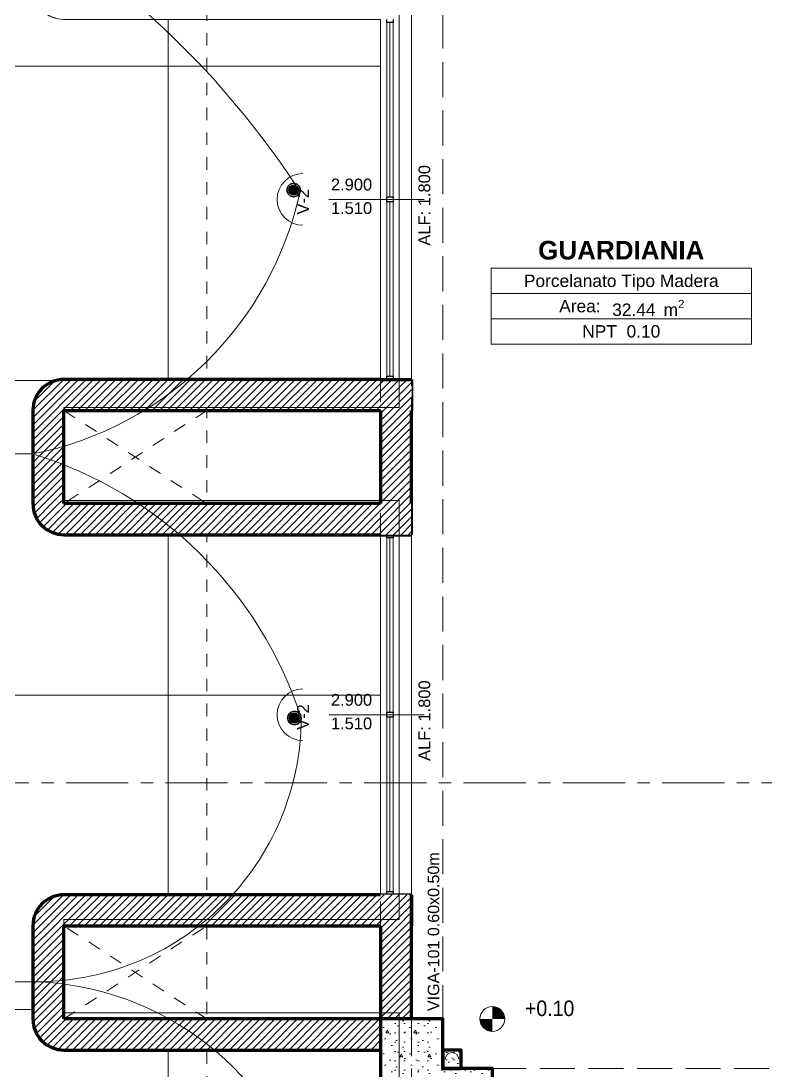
# Model space of a CAD drawing. Header units: inches. Extents: x 2704.1 to 2801.6, y 2415.6 to 2497.
# Drawn here: x 2719.03 to 2725.03, y 2433.07 to 2441.52 of the extents above; entities that cross this region are included whole.
import ezdxf
from ezdxf.lldxf.tags import DXFTag

# ---------------------------------------------------------------- set-up
doc = ezdxf.new("R2010")
doc.units = ezdxf.units.IN
doc.set_wipeout_variables(frame=1)
for name, pattern in [('Hidden Line', [0.391222, 0.282222, -0.109]), ('Oculto', [0.15875, 0.105833, -0.052917]), ('Punto & Raya', [0.65, 0.5, -0.075, 0, -0.075]), ('Rayas', [0.1, 0.05, -0.05]), ('Wipeout_Contour', [1, 0, -1])]:
    doc.linetypes.add(name, pattern=pattern)
for name, color, linetype, lineweight in [('.', 10, 'Continuous', 0), ('00_IE_Luminarias', 6, 'Continuous', 30), ('ALUMBRADO_PVC', 6, 'PVC1', 30), ('COLUMNAS Y VIGAS', 1, 'Continuous', 40)]:
    doc.layers.add(name, color=color, linetype=linetype, lineweight=lineweight)
for name, color, linetype in [('02 _ ARQ _ ALB _ Ejes Generales', 7, 'Continuous'), ('02 _ ARQ _ ZON _ Espacio.3D', 7, 'Continuous'), ('08 _ STR _ EXT _ 06 Columnas', 7, 'Continuous'), ('08 _ STR _ EXT _ 07 Losa Aligerada', 7, 'Continuous'), ('08 _ STR _ EXT _ 09 Vigas', 7, 'Continuous'), ('08 _ STR _ EXT _ 10 Vereda Exterior', 7, 'Continuous'), ('Dibujo 2D - General', 7, 'Continuous'), ('ESQUEMAS', 7, 'Continuous'), ('Estructura - 04 MURO', 7, 'Continuous'), ('Estructura - Carga', 7, 'Continuous'), ('Marcador - Secciones', 251, 'Continuous'), ('MEP - HVAC', 7, 'Continuous'), ('Notas - Etiquetas', 251, 'Continuous')]:
    doc.layers.add(name, color=color, linetype=linetype)
doc.layers.add('DLX_TERR_LUM', color=7, linetype='Continuous', true_color=0x92fcfc)
doc.styles.add('Estilo_Generado_1', font='swisseb.ttf')
doc.styles.add('Estilo_Generado_4', font='swisse.ttf')
doc.styles.add('Estilo_Generado_7', font='swisse.ttf')
doc.styles.add('{18b73a54-fa43-428c-adcb-c1c7bbdf2c84}', font='Simplex.shx')
tags = doc.linetypes.add('PVC1', pattern='A,1,-0.19772,["PVC",{18b73a54-fa43-428c-adcb-c1c7bbdf2c84},S=0.13,R=0,X=0,Y=-0.061851],-0.507647', length=1.705367).pattern_tags.tags
tags[6] = DXFTag(74, 10)
pattern_1 = [(45, (2712.85563, 2425.385773), (-0.03005204, 0.03005204), [])]

# ---------------------------------------------------------------- blocks, each defined once
blk = doc.blocks.new('luminaria exterior')
at = {"layer": '.'}
h = blk.add_hatch(dxfattribs=at)
h.set_pattern_fill('TRIANG', color=4, scale=0.005)
h.set_pattern_definition([(60, (0, 0), (-0.000937499998, 0.00162379763), [0.0009375, -0.0009375]), (120, (0, 0), (-0.001874999998, 1e-12), [0.0009375, -0.0009375]), (0, (-0.0004687, 0.0008119), (0.0009375, 0.00162379763), [0.0009375, -0.0009375])])
edge = h.paths.add_edge_path()
edge.add_arc((123.5526, 16.6566), 0.0381, 0, 360)
h = blk.add_hatch(dxfattribs=at)
h.set_pattern_fill('TRANS', color=4)
h.set_pattern_definition([(0, (0, 0), (0, 0.25), []), (0, (0, 0.125), (0, 0.25), [0.125, -0.125])])
h.paths.add_polyline_path([(123.5249, 16.6566, 1), (123.5802, 16.6566, 1)])
at = {"color": 3}
blk.add_circle((123.5526, 16.6566), 0.0395, dxfattribs=at)
at = {"layer": 'DLX_TERR_LUM', "color": 3}
for points in [[(123.5048, 16.6841, 0), (123.4974, 16.6566, 0)], [(123.4974, 16.6566, 0), (123.5048, 16.6841, 0)], [(123.4977, 16.6566, 0), (123.5051, 16.6841, 0)], [(123.5051, 16.6841, 0), (123.4977, 16.6566, 0)], [(123.5249, 16.7042, 0), (123.5048, 16.6841, 0)], [(123.5048, 16.6841, 0), (123.5249, 16.7042, 0)], [(123.5048, 16.6841, 0), (123.5051, 16.6841, 0)], [(123.5051, 16.6841, 0), (123.5048, 16.6841, 0)], [(123.5051, 16.6841, 0), (123.5252, 16.7042, 0)], [(123.5252, 16.7042, 0), (123.5051, 16.6841, 0)], [(123.5182, 16.6763, 0), (123.5129, 16.6566, 0)], [(123.5129, 16.6566, 0), (123.5182, 16.6763, 0)], [(123.5327, 16.6908, 0), (123.5182, 16.6763, 0)], [(123.5182, 16.6763, 0), (123.5327, 16.6908, 0)], [(123.5524, 16.7116, 0), (123.5249, 16.7042, 0)], [(123.5249, 16.7042, 0), (123.5524, 16.7116, 0)], [(123.5249, 16.7042, 0), (123.5252, 16.7042, 0)], [(123.5252, 16.7042, 0), (123.5249, 16.7042, 0)], [(123.5252, 16.7042, 0), (123.5527, 16.7116, 0)], [(123.5527, 16.7116, 0), (123.5252, 16.7042, 0)], [(123.5524, 16.6961, 0), (123.5327, 16.6908, 0)], [(123.5327, 16.6908, 0), (123.5524, 16.6961, 0)], [(123.5799, 16.7042, 0), (123.5524, 16.7116, 0)], [(123.5524, 16.7116, 0), (123.5799, 16.7042, 0)], [(123.5722, 16.6908, 0), (123.5524, 16.6961, 0)], [(123.5524, 16.6961, 0), (123.5722, 16.6908, 0)], [(123.5527, 16.7116, 0), (123.5802, 16.7042, 0)], [(123.5802, 16.7042, 0), (123.5527, 16.7116, 0)], [(123.5722, 16.6908, 0), (123.5866, 16.6763, 0)], [(123.6, 16.6841, 0), (123.5799, 16.7042, 0)], [(123.5799, 16.7042, 0), (123.6, 16.6841, 0)], [(123.5802, 16.7042, 0), (123.6004, 16.6841, 0)], [(123.6004, 16.6841, 0), (123.5802, 16.7042, 0)], [(123.5919, 16.6566, 0), (123.5866, 16.6763, 0)], [(123.5866, 16.6763, 0), (123.5919, 16.6566, 0)], [(123.6074, 16.6566, 0), (123.6, 16.6841, 0)], [(123.6, 16.6841, 0), (123.6074, 16.6566, 0)], [(123.6004, 16.6841, 0), (123.6077, 16.6566, 0)], [(123.6077, 16.6566, 0), (123.6004, 16.6841, 0)], [(123.4974, 16.6566, 0), (123.4977, 16.6566, 0)], [(123.4974, 16.6566, 0), (123.5048, 16.6291, 0)], [(123.4977, 16.6566, 0), (123.4974, 16.6566, 0)], [(123.5048, 16.6291, 0), (123.4974, 16.6566, 0)], [(123.5051, 16.6291, 0), (123.4977, 16.6566, 0)], [(123.4977, 16.6566, 0), (123.5051, 16.6291, 0)], [(123.5048, 16.6291, 0), (123.5249, 16.6089, 0)], [(123.5249, 16.6089, 0), (123.5048, 16.6291, 0)], [(123.5252, 16.6089, 0), (123.5051, 16.6291, 0)], [(123.5051, 16.6291, 0), (123.5252, 16.6089, 0)], [(123.5129, 16.6566, 0), (123.5182, 16.6368, 0)], [(123.5182, 16.6368, 0), (123.5129, 16.6566, 0)], [(123.5182, 16.6368, 0), (123.5327, 16.6224, 0)], [(123.5327, 16.6224, 0), (123.5182, 16.6368, 0)], [(123.5249, 16.6089, 0), (123.5524, 16.6016, 0)], [(123.5252, 16.6089, 0), (123.5249, 16.6089, 0)], [(123.5249, 16.6089, 0), (123.5252, 16.6089, 0)], [(123.5524, 16.6016, 0), (123.5249, 16.6089, 0)], [(123.5527, 16.6016, 0), (123.5252, 16.6089, 0)], [(123.5252, 16.6089, 0), (123.5527, 16.6016, 0)], [(123.5327, 16.6224, 0), (123.5524, 16.6171, 0)], [(123.5524, 16.6171, 0), (123.5327, 16.6224, 0)], [(123.5524, 16.6171, 0), (123.5722, 16.6224, 0)], [(123.5722, 16.6224, 0), (123.5524, 16.6171, 0)], [(123.5524, 16.6016, 0), (123.5799, 16.6089, 0)], [(123.5799, 16.6089, 0), (123.5524, 16.6016, 0)], [(123.5802, 16.6089, 0), (123.5527, 16.6016, 0)], [(123.5527, 16.6016, 0), (123.5802, 16.6089, 0)], [(123.5722, 16.6224, 0), (123.5866, 16.6368, 0)], [(123.5866, 16.6368, 0), (123.5722, 16.6224, 0)], [(123.5799, 16.6089, 0), (123.6, 16.6291, 0)], [(123.6, 16.6291, 0), (123.5799, 16.6089, 0)], [(123.5799, 16.6089, 0), (123.5802, 16.6089, 0)], [(123.5802, 16.6089, 0), (123.5799, 16.6089, 0)], [(123.6004, 16.6291, 0), (123.5802, 16.6089, 0)], [(123.5802, 16.6089, 0), (123.6004, 16.6291, 0)], [(123.5866, 16.6368, 0), (123.5919, 16.6566, 0)], [(123.5919, 16.6566, 0), (123.5866, 16.6368, 0)], [(123.6, 16.6291, 0), (123.6074, 16.6566, 0)], [(123.6074, 16.6566, 0), (123.6, 16.6291, 0)], [(123.6077, 16.6566, 0), (123.6004, 16.6291, 0)], [(123.6004, 16.6291, 0), (123.6077, 16.6566, 0)], [(123.6074, 16.6566, 0), (123.6077, 16.6566, 0)], [(123.6077, 16.6566, 0), (123.6074, 16.6566, 0)]]:
    blk.add_polyline3d(points, dxfattribs=at)
at = {"layer": 'DLX_TERR_LUM'}
for points in [[(123.5524, 16.7116, 0), (123.5527, 16.7116, 0)], [(123.5527, 16.7116, 0), (123.5524, 16.7116, 0)], [(123.5866, 16.6763, 0), (123.5722, 16.6908, 0)], [(123.5799, 16.7042, 0), (123.5802, 16.7042, 0)], [(123.5802, 16.7042, 0), (123.5799, 16.7042, 0)], [(123.6, 16.6841, 0), (123.6004, 16.6841, 0)], [(123.6004, 16.6841, 0), (123.6, 16.6841, 0)], [(123.5048, 16.6291, 0), (123.5051, 16.6291, 0)], [(123.5051, 16.6291, 0), (123.5048, 16.6291, 0)], [(123.5524, 16.6016, 0), (123.5527, 16.6016, 0)], [(123.5527, 16.6016, 0), (123.5524, 16.6016, 0)], [(123.6, 16.6291, 0), (123.6004, 16.6291, 0)], [(123.6004, 16.6291, 0), (123.6, 16.6291, 0)]]:
    blk.add_polyline3d(points, dxfattribs=at)
blk = doc.blocks.new('ss')
at = {"layer": '00_IE_Luminarias', "linetype": 'Continuous', "lineweight": 13}
for p, q in [((-785.2422, -1530.1635, 0), (-785.2422, -1530.0807, 0)), ((-784.997, -1530.3193, 0), (-784.997, -1530.2039, 0)), ((-785.3403, -1530.2616, 0), (-785.4071, -1530.2616, 0)), ((-785.1441, -1530.2616, 0), (-784.997, -1530.2616, 0)), ((-785.2422, -1530.3597, 0), (-785.2422, -1530.4425, 0))]:
    blk.add_line(p, q, dxfattribs=at)
blk.add_circle((-785.2422, -1530.2616, 0), 0.0981, dxfattribs=at)

msp = doc.modelspace()

# ---------------------------------------------------------------- hatches: boundary and pattern name
at = {"linetype": 'Continuous', "lineweight": 13, "true_color": 0x636466}
for points in [[(2722.8256, 2433.4858), (2722.9256, 2433.4858), (2722.918, 2433.524), (2722.8963, 2433.5565), (2722.8639, 2433.5782), (2722.8256, 2433.5858)], [(2722.8256, 2433.4858), (2722.7256, 2433.4858), (2722.7332, 2433.4475), (2722.7549, 2433.4151), (2722.7873, 2433.3934), (2722.8256, 2433.3858)]]:
    msp.add_hatch(color=251, dxfattribs=at).paths.add_polyline_path(points)
at = {"layer": '08 _ STR _ EXT _ 10 Vereda Exterior', "linetype": 'Continuous', "lineweight": 13}
h = msp.add_hatch(dxfattribs=at)
h.set_pattern_fill('RETÍCULA_100X100_0002', color=251, style=0, pattern_type=2)
h.set_pattern_definition([(360, (2716.613, 2443.6885), (0, 2.53199), []), (90, (2716.613, 2443.6885), (-3.6, 0), [])])
h.paths.add_polyline_path([(2715.0256, 2429.0071), (2717.1469, 2426.8858), (2722.1756, 2426.8858), (2722.1756, 2431.8858), (2753.3756, 2431.8858), (2753.3756, 2426.8858), (2765.7756, 2426.8858), (2765.7756, 2444.4717), (2764.4256, 2444.4717), (2764.4256, 2432.5858), (2721.9256, 2432.5858), (2721.9256, 2433.2358), (2719.3758, 2433.2358, -0.414214), (2719.1257, 2433.4858), (2719.1257, 2434.2358, -0.414213), (2719.3758, 2434.4858), (2721.9256, 2434.4858), (2721.9256, 2437.3858), (2719.3758, 2437.3858, -0.414214), (2719.1257, 2437.6358), (2719.1257, 2438.3858, -0.414213), (2719.3758, 2438.6358), (2721.9256, 2438.6358), (2721.9256, 2441.5358), (2719.3757, 2441.5358, -0.414214), (2719.1257, 2441.7858), (2719.1257, 2442.5358, -0.414213), (2719.3757, 2442.7858), (2721.6256, 2442.7858), (2721.6262, 2446.4357), (2715.0256, 2446.4357)])
at = {"layer": 'Estructura - 04 MURO', "linetype": 'Continuous', "lineweight": 5}
h = msp.add_hatch(dxfattribs=at)
h.set_pattern_fill('LADRILLO_COMÚN_0002', color=252, style=0, pattern_type=2)
h.set_pattern_definition(pattern_1)
h.paths.add_polyline_path([(2721.9256, 2434.4858), (2722.1756, 2434.4858), (2722.1756, 2434.4858), (2721.9256, 2434.4858)])
at = {"layer": 'Estructura - Carga', "linetype": 'Continuous', "lineweight": 13}
h = msp.add_hatch(dxfattribs=at)
h.set_pattern_fill('HORMIGÓN_ARMADO_0002', color=251, style=0, pattern_type=2)
h.set_pattern_definition([(0, (2712.85563, 2425.38577), (0, 0.311769), [0.03, -0.15]), (0, (2712.94563, 2425.54166), (0, 0.311769), [0.03, -0.15]), (60, (2712.85563, 2425.38577), (-0.27, 0.1558846), [0.03, -0.15]), (60, (2713.03563, 2425.38577), (-0.27, 0.1558846), [0.03, -0.15]), (120, (2712.88563, 2425.38577), (0.27, 0.1558846), [0.03, -0.15]), (120, (2713.06563, 2425.38577), (0.27, 0.1558846), [0.03, -0.15]), (0, (2712.85563, 2425.41577), (0, 0.06), [0, -0.06, 0, -0.09]), (45, (2712.88563, 2425.41577), (-0.0424264, 0.0424264), [0, -0.045, 0, -0.075])])
h.paths.add_polyline_path([(2722.4256, 2433.0858), (2722.5756, 2433.0858), (2722.5756, 2433.2358), (2722.4256, 2433.2358)])

# ---------------------------------------------------------------- linework, layer by layer
at = {"color": 251, "linetype": 'Continuous', "lineweight": 13, "true_color": 0x636466}
msp.add_circle((2722.8256, 2433.4858), 0.1, dxfattribs=at)
at = {"layer": '02 _ ARQ _ ZON _ Espacio.3D', "color": 252, "linetype": 'Continuous', "lineweight": 13}
for p, q in [((2724.9116, 2439.5322), (2722.8159, 2439.5322)), ((2722.8159, 2439.5322), (2722.8159, 2438.9215)), ((2724.9116, 2438.9215), (2724.9116, 2439.5322)), ((2724.9116, 2439.3287), (2722.8159, 2439.3287)), ((2722.8159, 2439.1251), (2724.9116, 2439.1251)), ((2722.8159, 2438.9215), (2724.9116, 2438.9215))]:
    msp.add_line(p, q, dxfattribs=at)
at = {"layer": '02 _ ARQ _ ZON _ Espacio.3D', "color": 254, "linetype": 'Continuous', "lineweight": 0, "flags": 128}
msp.add_lwpolyline([(2722.1756, 2433.4858), (2722.4256, 2433.4858), (2722.4256, 2433.0858), (2722.8256, 2433.0858), (2722.8256, 2432.8358), (2725.5256, 2432.8358), (2725.5256, 2442.7358), (2722.9256, 2442.7358), (2722.9256, 2442.2858), (2722.4256, 2442.2858), (2722.4256, 2441.7858), (2722.1756, 2441.7858)], close=True, dxfattribs=at)
at = {"layer": '08 _ STR _ EXT _ 07 Losa Aligerada', "color": 254, "linetype": 'Rayas', "lineweight": 18, "flags": 128}
msp.add_lwpolyline([(2721.0256, 2453.325), (2720.5256, 2453.325), (2720.5256, 2431.1858), (2738.0909, 2431.1858), (2738.0909, 2432.5858), (2743.2871, 2432.5858), (2743.2871, 2431.3863), (2749.9256, 2431.3863), (2749.9256, 2428.7611), (2757.4256, 2428.7611), (2757.4256, 2431.4358), (2765.1756, 2431.4358), (2765.1756, 2440.3857), (2764.4256, 2440.3857), (2764.4256, 2443.4858), (2764.4256, 2443.4858), (2764.4256, 2445.7358), (2759.5256, 2445.7358), (2759.5256, 2447.7358), (2759.5256, 2447.9858), (2759.5256, 2449.8858), (2759.5256, 2450.1358), (2759.5256, 2452.1358), (2764.4256, 2452.1358), (2764.4256, 2455.0858), (2764.4256, 2455.0858), (2764.4256, 2460.5863), (2765.3756, 2460.5863), (2765.3756, 2466.4858), (2751.8109, 2466.4858), (2751.8109, 2466.1859), (2746.9035, 2466.1859), (2746.9035, 2465.8859), (2736.2256, 2465.8859), (2736.2256, 2469.2593), (2729.1255, 2469.2593), (2729.1255, 2465.2858), (2723.9757, 2465.2858), (2723.9757, 2466.3358), (2720.8756, 2466.3358), (2720.8756, 2463.0857), (2721.9256, 2463.0857), (2721.9256, 2459.2858), (2721.0256, 2459.2858)], close=True, dxfattribs=at)
at = {"layer": '08 _ STR _ EXT _ 07 Losa Aligerada', "color": 254, "linetype": 'Continuous', "lineweight": 18, "flags": 128}
msp.add_lwpolyline([(2721.9256, 2456.0858), (2721.9256, 2442.7858), (2719.3757, 2442.7858, 0.414213), (2719.1257, 2442.5358), (2719.1257, 2441.7858, 0.414071), (2719.3757, 2441.5358), (2721.9256, 2441.5358), (2721.9256, 2438.6358), (2719.3757, 2438.6358, 0.414229), (2719.1257, 2438.3858), (2719.1257, 2437.6358, 0.414214), (2719.3757, 2437.3858), (2721.9256, 2437.3858), (2721.9256, 2434.4858), (2719.3757, 2434.4858, 0.414244), (2719.1257, 2434.2358), (2719.1257, 2433.4858, 0.414204), (2719.3757, 2433.2358), (2721.9256, 2433.2358), (2721.9256, 2432.5858), (2764.4256, 2432.5858)], format="xyb", dxfattribs=at)
at = {"layer": '08 _ STR _ EXT _ 09 Vigas', "color": 251, "linetype": 'Hidden Line', "lineweight": 13}
for q in [(2722.4256, 2442.2858), (2728.9256, 2433.0858)]:
    msp.add_line((2722.4256, 2433.0858), q, dxfattribs=at)
at = {"layer": '08 _ STR _ EXT _ 10 Vereda Exterior', "color": 7, "linetype": 'Continuous', "lineweight": 18, "flags": 128}
msp.add_lwpolyline([(2764.4256, 2432.5858), (2721.9256, 2432.5858), (2721.9256, 2433.2358), (2719.3758, 2433.2358, -0.414214), (2719.1257, 2433.4858), (2719.1257, 2434.2358, -0.414213), (2719.3758, 2434.4858), (2721.9256, 2434.4858), (2721.9256, 2437.3858), (2719.3758, 2437.3858, -0.414214), (2719.1257, 2437.6358), (2719.1257, 2438.3858, -0.414213), (2719.3758, 2438.6358), (2721.9256, 2438.6358), (2721.9256, 2441.5358), (2719.3757, 2441.5358, -0.414214), (2719.1257, 2441.7858), (2719.1257, 2442.5358, -0.414213), (2719.3757, 2442.7858), (2721.6256, 2442.7858), (2721.6262, 2446.4357)], format="xyb", dxfattribs=at)
at = {"layer": 'ALUMBRADO_PVC', "linetype": 'PVC1', "lineweight": 15, "ltscale": 0.2}
msp.add_arc((2715.2636, 2436.2498), 7.1658, 32.95124, 57.3871, dxfattribs=at)
at = {"layer": 'Estructura - 04 MURO', "color": 165, "linetype": 'Continuous', "lineweight": 25}
for p, q in [((2721.9756, 2441.5098), (2721.9756, 2441.5358)), ((2722.0256, 2441.5358), (2722.0256, 2441.5098)), ((2722.0256, 2441.5098), (2721.9756, 2441.5098)), ((2721.9756, 2440.1058), (2722.0256, 2440.1058)), ((2721.9756, 2440.0658), (2721.9756, 2440.1058)), ((2722.0256, 2440.1058), (2722.0256, 2440.0658)), ((2722.0256, 2440.0658), (2721.9756, 2440.0658)), ((2721.9756, 2435.9558), (2722.0256, 2435.9558)), ((2721.9756, 2435.9158), (2721.9756, 2435.9558)), ((2722.0256, 2435.9558), (2722.0256, 2435.9158)), ((2722.0256, 2435.9158), (2721.9756, 2435.9158)), ((2721.9756, 2434.4858), (2721.9756, 2434.5118)), ((2721.9756, 2434.5118), (2722.0256, 2434.5118)), ((2722.0256, 2434.5118), (2722.0256, 2434.4858))]:
    msp.add_line(p, q, dxfattribs=at)
at = {"layer": 'Estructura - 04 MURO', "color": 165, "linetype": 'Continuous', "lineweight": 15}
for p, q in [((2721.9756, 2440.1058), (2721.9756, 2441.5098)), ((2722.0006, 2441.5098), (2722.0006, 2440.1058)), ((2722.0256, 2441.5098), (2722.0256, 2440.1058)), ((2721.509, 2440.0858), (2722.2756, 2440.0858)), ((2721.509, 2435.9358), (2722.2756, 2435.9358)), ((2721.9756, 2434.5118), (2721.9756, 2435.9158)), ((2722.0006, 2435.9158), (2722.0006, 2434.5118)), ((2722.0256, 2435.9158), (2722.0256, 2434.5118))]:
    msp.add_line(p, q, dxfattribs=at)
at = {"layer": 'Estructura - 04 MURO', "color": 7, "linetype": 'Continuous', "lineweight": 80}
msp.add_line((2721.9256, 2434.4858), (2722.1756, 2434.4858), dxfattribs=at)
at = {"layer": 'Estructura - 04 MURO', "color": 251, "linetype": 'Continuous', "lineweight": 13, "flags": 128}
for points in [[(2721.3006, 2440.2942, 1), (2721.3006, 2439.8773, 1)], [(2721.3006, 2436.1442, 1), (2721.3006, 2435.7273, 1)]]:
    msp.add_lwpolyline(points, format="xyb", dxfattribs=at)
at = {"layer": 'Estructura - Carga', "color": 7, "linetype": 'Continuous', "lineweight": 80, "flags": 128}
msp.add_lwpolyline([(2722.4256, 2433.0858), (2722.5756, 2433.0858), (2722.5756, 2433.2358), (2722.4256, 2433.2358)], close=True, dxfattribs=at)
at = {"layer": 'Marcador - Secciones', "color": 251, "linetype": 'Punto & Raya', "lineweight": 13}
msp.add_line((2717.794, 2435.3876), (2759.2063, 2435.3876), dxfattribs=at)
at = {"layer": 'MEP - HVAC', "color": 7, "linetype": 'Continuous', "lineweight": 13, "flags": 128}
msp.add_lwpolyline([(2722.4466, 2433.1608, -1), (2722.5546, 2433.1608)], format="xyb", dxfattribs=at)

# ---------------------------------------------------------------- block references
for p in [(2597.673, 2423.5046), (2597.673, 2423.5046), (2597.679, 2419.2527), (2597.679, 2419.2527)]:
    msp.add_blockref('luminaria exterior', p)

# ---------------------------------------------------------------- texts
at = {"color": 251, "lineweight": 13, "true_color": 0x636466, "insert": (2723.0881, 2433.5075), "char_height": 0.125, "attachment_point": 7, "style": 'Estilo_Generado_4'}
msp.add_mtext('\\A1;{\\W0.900000x;\\pql;\\fSwis721 Ex BT|b0|i0|c0|p34;+0.10}', dxfattribs=at)
at = {"layer": '02 _ ARQ _ ZON _ Espacio.3D', "color": 252, "lineweight": 25, "attachment_point": 2}
for s, insert, char_height, style in [('\\A1;{\\pqc;\\pt0;\\fSwis721 Ex BT|b1|i0|c0|p34;GUARDIANIA}', (2723.8637, 2439.7522), 0.15, 'Estilo_Generado_1'), ('\\A1;{\\pqc;\\pt0;\\fSwis721 Ex BT|b0|i0|c238|p34;Porcelanato Tipo Madera}', (2723.8637, 2439.4805), 0.1, 'Estilo_Generado_7'), ('\\A1;{\\pqc;\\pt0;\\fSwis721 Ex BT|b0|i0|c238|p34;Area: }', (2723.5309, 2439.2769), 0.1, 'Estilo_Generado_7'), ('\\A1;{\\pqc;\\pt0,0.3;\\fSwis721 Ex BT|b0|i0|c238|p34;32.44\\fSwis721 Ex BT|b0|i0|c238|p34;\\A1{\\H.66x;\\S^  ;}\\fSwis721 Ex BT|b0|i0|c238|p34; m\\fSwis721 Ex BT|b0|i0|c238|p34;\\A1{\\H.66x;\\S2^  ;}}', (2724.0813, 2439.2769), 0.1, 'Estilo_Generado_7'), ('\\A1;{\\pqc;\\pt0;\\fSwis721 Ex BT|b0|i0|c238|p34;NPT  0.10}', (2723.8637, 2439.0733), 0.1, 'Estilo_Generado_7')]:
    msp.add_mtext(s, dxfattribs=dict(at, insert=insert, char_height=char_height, style=style))
at = {"layer": 'Estructura - 04 MURO', "color": 251, "lineweight": 25, "char_height": 0.095, "attachment_point": 7, "rotation": 90, "style": 'Estilo_Generado_4'}
for s, insert in [('\\A1;{\\pql;\\pt0;\\fSwis721 Ex BT|b0|i0|c0|p34;ALF: 1.800\\fSwis721 Ex BT|b0|i0|c0|p34;\\A1{\\H.66x;\\S^  ;}\\fSwis721 Ex BT|b0|i0|c0|p34;\\fSwis721 Ex BT|b0|i0|c0|p34;}', (2722.3531, 2439.7136)), ('\\A1;{\\pql;\\pt0;\\fSwis721 Ex BT|b0|i0|c0|p34;V-2\\fSwis721 Ex BT|b0|i0|c0|p34;\\fSwis721 Ex BT|b0|i0|c0|p34;\\fSwis721 Ex BT|b0|i0|c0|p34;}', (2721.3481, 2439.9642)), ('\\A1;{\\pql;\\pt0;\\fSwis721 Ex BT|b0|i0|c0|p34;ALF: 1.800\\fSwis721 Ex BT|b0|i0|c0|p34;\\A1{\\H.66x;\\S^  ;}\\fSwis721 Ex BT|b0|i0|c0|p34;\\fSwis721 Ex BT|b0|i0|c0|p34;}', (2722.3531, 2435.5636)), ('\\A1;{\\pql;\\pt0;\\fSwis721 Ex BT|b0|i0|c0|p34;V-2\\fSwis721 Ex BT|b0|i0|c0|p34;\\fSwis721 Ex BT|b0|i0|c0|p34;\\fSwis721 Ex BT|b0|i0|c0|p34;}', (2721.3481, 2435.8142))]:
    msp.add_mtext(s, dxfattribs=dict(at, insert=insert))
at = {"layer": 'Estructura - 04 MURO', "color": 251, "lineweight": 25, "char_height": 0.095, "attachment_point": 7, "style": 'Estilo_Generado_4'}
for s, insert in [('\\A1;{\\pql;\\pt0;\\fSwis721 Ex BT|b0|i0|c0|p34;2.900\\fSwis721 Ex BT|b0|i0|c0|p34;\\A1{\\H.66x;\\S^  ;}\\fSwis721 Ex BT|b0|i0|c0|p34;\\fSwis721 Ex BT|b0|i0|c0|p34;}', (2721.5256, 2440.1307)), ('\\A1;{\\pql;\\pt0;\\fSwis721 Ex BT|b0|i0|c0|p34;1.510\\fSwis721 Ex BT|b0|i0|c0|p34;\\A1{\\H.66x;\\S^  ;}\\fSwis721 Ex BT|b0|i0|c0|p34;\\fSwis721 Ex BT|b0|i0|c0|p34;}', (2721.5256, 2439.9408)), ('\\A1;{\\pql;\\pt0;\\fSwis721 Ex BT|b0|i0|c0|p34;2.900\\fSwis721 Ex BT|b0|i0|c0|p34;\\A1{\\H.66x;\\S^  ;}\\fSwis721 Ex BT|b0|i0|c0|p34;\\fSwis721 Ex BT|b0|i0|c0|p34;}', (2721.5256, 2435.9807)), ('\\A1;{\\pql;\\pt0;\\fSwis721 Ex BT|b0|i0|c0|p34;1.510\\fSwis721 Ex BT|b0|i0|c0|p34;\\A1{\\H.66x;\\S^  ;}\\fSwis721 Ex BT|b0|i0|c0|p34;\\fSwis721 Ex BT|b0|i0|c0|p34;}', (2721.5256, 2435.7908))]:
    msp.add_mtext(s, dxfattribs=dict(at, insert=insert))
at = {"layer": 'Notas - Etiquetas', "color": 8, "linetype": 'Continuous', "lineweight": 13, "insert": (2722.3989, 2433.5494), "char_height": 0.0925, "attachment_point": 7, "rotation": 90, "style": 'Estilo_Generado_4'}
msp.add_mtext('\\A1;{\\pql;\\fSwis721 Ex BT|b0|i0|c0|p34;VIGA-101\\fSwis721 Ex BT|b0|i0|c0|p34; \\fSwis721 Ex BT|b0|i0|c0|p34;0.60\\fSwis721 Ex BT|b0|i0|c0|p34;x\\fSwis721 Ex BT|b0|i0|c0|p34;0.50\\fSwis721 Ex BT|b0|i0|c0|p34;m}', dxfattribs=at)

# ---------------------------------------------------------------- next in the draw order: wipeouts: each hides what was drawn before it
at = {"color": 254, "linetype": 'Wipeout_Contour', "lineweight": 0, "ltscale": 61.171959}
msp.add_wipeout([(2721.9256, 2438.3858), (2721.9256, 2438.6358), (2719.3757, 2438.6358), (2719.3757, 2438.3858)], dxfattribs=at).dxf.layer = 'Estructura - 04 MURO'
at = {"color": 254, "linetype": 'Wipeout_Contour', "lineweight": 0, "ltscale": 47.431557}
msp.add_wipeout([(2722.0256, 2438.3858), (2722.1756, 2438.3858), (2722.1756, 2438.6358)], dxfattribs=at).dxf.layer = 'Estructura - 04 MURO'
at = {"color": 254, "linetype": 'Wipeout_Contour', "lineweight": 0, "ltscale": 57.765469}
msp.add_wipeout([(2719.3757, 2437.6358), (2719.3757, 2437.3858), (2721.9256, 2437.3858), (2721.9256, 2437.6358)], dxfattribs=at).dxf.layer = 'Estructura - 04 MURO'
at = {"color": 254, "linetype": 'Wipeout_Contour', "lineweight": 0, "ltscale": 45.994131}
msp.add_wipeout([(2722.1756, 2437.6358), (2722.0256, 2437.6358), (2722.1756, 2437.3858)], dxfattribs=at).dxf.layer = 'Estructura - 04 MURO'
at = {"color": 254, "linetype": 'Wipeout_Contour', "lineweight": 0, "ltscale": 50.033154}
msp.add_wipeout([(2721.9256, 2434.2358), (2721.9256, 2433.4858), (2722.1756, 2433.4858), (2722.1756, 2434.2358)], dxfattribs=at).dxf.layer = 'Estructura - 04 MURO'

# ---------------------------------------------------------------- next in the draw order: hatches: boundary and pattern name
at = {"layer": 'Estructura - 04 MURO', "linetype": 'Continuous', "lineweight": 5}
h = msp.add_hatch(dxfattribs=at)
h.set_pattern_fill('LADRILLO_COMÚN_0002', color=252, style=0, pattern_type=2)
h.set_pattern_definition(pattern_1)
h.paths.add_polyline_path([(2721.9256, 2438.3858), (2721.9256, 2438.6358), (2719.3757, 2438.6358), (2719.3757, 2438.3858)])
h = msp.add_hatch(dxfattribs=at)
h.set_pattern_fill('LADRILLO_COMÚN_0002', color=252, style=0, pattern_type=2)
h.set_pattern_definition(pattern_1)
h.paths.add_polyline_path([(2722.0256, 2438.3858), (2722.1756, 2438.3858), (2722.1756, 2438.6358)])
h = msp.add_hatch(dxfattribs=at)
h.set_pattern_fill('LADRILLO_COMÚN_0002', color=252, style=0, pattern_type=2)
h.set_pattern_definition(pattern_1)
h.paths.add_polyline_path([(2719.3757, 2437.6358), (2719.3757, 2437.3858), (2721.9256, 2437.3858), (2721.9256, 2437.6358)])
h = msp.add_hatch(dxfattribs=at)
h.set_pattern_fill('LADRILLO_COMÚN_0002', color=252, style=0, pattern_type=2)
h.set_pattern_definition(pattern_1)
h.paths.add_polyline_path([(2722.1756, 2437.6358), (2722.0256, 2437.6358), (2722.1756, 2437.3858)])
h = msp.add_hatch(dxfattribs=at)
h.set_pattern_fill('LADRILLO_COMÚN_0002', color=252, style=0, pattern_type=2)
h.set_pattern_definition(pattern_1)
h.paths.add_polyline_path([(2721.9256, 2434.2358), (2721.9256, 2433.4858), (2722.1756, 2433.4858), (2722.1756, 2434.2358)])

# ---------------------------------------------------------------- next in the draw order: linework, layer by layer
at = {"layer": 'Estructura - 04 MURO', "color": 7, "linetype": 'Continuous', "lineweight": 80, "flags": 128}
for points in [[(2721.9256, 2438.6358), (2719.3757, 2438.6358)], [(2722.1756, 2438.6358), (2722.1756, 2438.3858)], [(2719.3757, 2438.3858), (2721.9256, 2438.3858)], [(2721.9256, 2437.6358), (2719.3757, 2437.6358)], [(2722.1756, 2437.3858), (2722.1756, 2437.6358)], [(2719.3757, 2437.3858), (2722.1756, 2437.3858)], [(2721.9256, 2434.2358), (2721.9256, 2433.4858)], [(2722.1756, 2433.4858), (2722.1756, 2434.2358)]]:
    msp.add_lwpolyline(points, dxfattribs=at)

# ---------------------------------------------------------------- next in the draw order: wipeouts: each hides what was drawn before it
at = {"color": 254, "linetype": 'Wipeout_Contour', "lineweight": 0, "ltscale": 62.479041}
msp.add_wipeout([(2721.9256, 2437.3858), (2722.1756, 2437.3858), (2722.1756, 2438.6358), (2721.9256, 2438.6358)], dxfattribs=at).dxf.layer = 'Estructura - 04 MURO'
at = {"color": 254, "linetype": 'Wipeout_Contour', "lineweight": 0, "ltscale": 56.621896}
msp.add_wipeout([(2719.1257, 2438.3858), (2719.1257, 2437.6358), (2719.3757, 2437.6358), (2719.3757, 2438.3858)], dxfattribs=at).dxf.layer = 'Estructura - 04 MURO'
at = {"color": 254, "linetype": 'Wipeout_Contour', "lineweight": 0, "ltscale": 44.678488}
msp.add_wipeout([(2719.3757, 2433.2358), (2721.9256, 2433.2358), (2721.9256, 2433.4858), (2719.3757, 2433.4858)], dxfattribs=at).dxf.layer = 'Estructura - 04 MURO'

# ---------------------------------------------------------------- next in the draw order: hatches: boundary and pattern name
at = {"layer": '08 _ STR _ EXT _ 06 Columnas', "linetype": 'Continuous', "lineweight": 9}
h = msp.add_hatch(dxfattribs=at)
h.set_pattern_fill('HORMIGÓN_EN_MASA_0002', style=0, pattern_type=2)
h.set_pattern_definition([(0, (2712.85563, 2425.38577), (0, 0.389711), [0.024375, -0.200625]), (0, (2712.96813, 2425.58063), (0, 0.389711), [0.024375, -0.200625]), (60, (2712.85563, 2425.38577), (-0.3375, 0.194856), [0.024375, -0.200625]), (60, (2713.08063, 2425.38577), (-0.3375, 0.194856), [0.024375, -0.200625]), (120, (2712.88, 2425.38577), (0.3375, 0.194856), [0.024375, -0.200625]), (120, (2713.105, 2425.38577), (0.3375, 0.194856), [0.024375, -0.200625]), (0, (2712.85563, 2425.42327), (0, 0.075), [0, -0.075, 0, -0.1125]), (45, (2712.89313, 2425.42327), (-0.053033, 0.053033), [0, -0.05625, 0, -0.09375])])
h.paths.add_polyline_path([(2721.9256, 2433.4858), (2721.9256, 2432.5858), (2722.8256, 2432.5858), (2722.8256, 2433.0858), (2722.4256, 2433.0858), (2722.4256, 2433.4858)])
at = {"layer": 'Estructura - 04 MURO', "linetype": 'Continuous', "lineweight": 5}
h = msp.add_hatch(dxfattribs=at)
h.set_pattern_fill('LADRILLO_COMÚN_0002', color=252, style=0, pattern_type=2)
h.set_pattern_definition(pattern_1)
h.paths.add_polyline_path([(2719.1257, 2438.3858), (2719.3757, 2438.3858), (2719.3757, 2438.6358, 0.414213)])
h = msp.add_hatch(dxfattribs=at)
h.set_pattern_fill('LADRILLO_COMÚN_0002', color=252, style=0, pattern_type=2)
h.set_pattern_definition(pattern_1)
h.paths.add_polyline_path([(2721.9256, 2437.3858), (2722.1756, 2437.3858), (2722.1756, 2438.6358), (2721.9256, 2438.6358)])
h = msp.add_hatch(dxfattribs=at)
h.set_pattern_fill('LADRILLO_COMÚN_0002', color=252, style=0, pattern_type=2)
h.set_pattern_definition(pattern_1)
h.paths.add_polyline_path([(2719.1257, 2438.3858), (2719.1257, 2437.6358), (2719.3757, 2437.6358), (2719.3757, 2438.3858)])
h = msp.add_hatch(dxfattribs=at)
h.set_pattern_fill('LADRILLO_COMÚN_0002', color=252, style=0, pattern_type=2)
h.set_pattern_definition(pattern_1)
h.paths.add_polyline_path([(2719.3757, 2437.6358), (2719.1257, 2437.6358, 0.414214), (2719.3757, 2437.3858)])
h = msp.add_hatch(dxfattribs=at)
h.set_pattern_fill('LADRILLO_COMÚN_0002', color=252, style=0, pattern_type=2)
h.set_pattern_definition(pattern_1)
h.paths.add_polyline_path([(2719.3757, 2433.2358), (2721.9256, 2433.2358), (2721.9256, 2433.4858), (2719.3757, 2433.4858)])

# ---------------------------------------------------------------- next in the draw order: linework, layer by layer
at = {"layer": '08 _ STR _ EXT _ 06 Columnas', "color": 7, "linetype": 'Continuous', "lineweight": 80, "flags": 128}
msp.add_lwpolyline([(2721.9256, 2433.4858), (2721.9256, 2432.5858), (2722.8256, 2432.5858), (2722.8256, 2433.0858), (2722.4256, 2433.0858), (2722.4256, 2433.4858)], close=True, dxfattribs=at)
at = {"layer": 'ALUMBRADO_PVC', "linetype": 'PVC1', "lineweight": 15, "ltscale": 0.2}
for centre, radius, start, end in [((2718.5841, 2440.7401), 2.7581, 281.32535, 347.88323), ((2718.1698, 2434.9035), 3.2749, 17.88502, 73.02856)]:
    msp.add_arc(centre, radius, start, end, dxfattribs=at)
at = {"layer": 'COLUMNAS Y VIGAS', "color": 8}
msp.add_lwpolyline([(2722.8256, 2433.0858), (2722.8256, 2432.5858), (2721.9256, 2432.5858), (2721.9256, 2433.4858), (2722.4256, 2433.4858), (2722.4256, 2433.0858)], close=True, dxfattribs=at)
at = {"layer": 'Dibujo 2D - General', "color": 252, "linetype": 'Oculto', "lineweight": 13}
for p, q in [((2719.3757, 2438.3858), (2720.5256, 2437.6358)), ((2720.5256, 2438.3858), (2719.3757, 2437.6358))]:
    msp.add_line(p, q, dxfattribs=at)
at = {"layer": 'Estructura - 04 MURO', "color": 165, "linetype": 'Continuous', "lineweight": 15}
for p, q in [((2721.9256, 2441.5358), (2721.9256, 2438.6358)), ((2722.1756, 2441.5358), (2722.1756, 2438.6358)), ((2721.9756, 2438.6618), (2721.9756, 2440.0658)), ((2722.0006, 2440.0658), (2722.0006, 2438.6618)), ((2722.0256, 2440.0658), (2722.0256, 2438.6618)), ((2721.9256, 2437.3858), (2721.9256, 2434.4858)), ((2722.1756, 2437.3858), (2722.1756, 2434.4858)), ((2721.9756, 2435.9558), (2721.9756, 2437.3598)), ((2722.0006, 2437.3598), (2722.0006, 2435.9558)), ((2722.0256, 2437.3598), (2722.0256, 2435.9558))]:
    msp.add_line(p, q, dxfattribs=at)
at = {"layer": 'Estructura - 04 MURO', "color": 165, "linetype": 'Continuous', "lineweight": 25}
for p, q in [((2721.9756, 2438.6358), (2721.9756, 2438.6618)), ((2721.9756, 2438.6618), (2722.0256, 2438.6618)), ((2722.0256, 2438.6618), (2722.0256, 2438.6358)), ((2721.9756, 2437.3598), (2721.9756, 2437.3858)), ((2722.0256, 2437.3858), (2722.0256, 2437.3598)), ((2722.0256, 2437.3598), (2721.9756, 2437.3598))]:
    msp.add_line(p, q, dxfattribs=at)
at = {"layer": 'Estructura - 04 MURO', "color": 7, "linetype": 'Continuous', "lineweight": 80}
msp.add_line((2721.9256, 2438.6358), (2722.1756, 2438.6358), dxfattribs=at)
at = {"layer": 'Estructura - 04 MURO', "color": 7, "linetype": 'Continuous', "lineweight": 80, "flags": 128}
for points in [[(2719.1257, 2438.3858), (2719.1257, 2437.6358)], [(2719.3757, 2437.6358), (2719.3757, 2438.3858)], [(2721.9256, 2438.3858), (2721.9256, 2437.6358)], [(2722.1756, 2437.6358), (2722.1756, 2438.3858)], [(2721.9256, 2433.4858), (2719.3757, 2433.4858)], [(2719.3757, 2433.2358), (2721.9256, 2433.2358)]]:
    msp.add_lwpolyline(points, dxfattribs=at)
at = {"layer": 'Estructura - 04 MURO', "color": 175, "linetype": 'Continuous', "lineweight": 80}
for centre, start, end in [((2719.3757, 2438.3858), 90.0002, 180), ((2719.3757, 2437.6358), 180, 270)]:
    msp.add_arc(centre, 0.25, start, end, dxfattribs=at)

# ---------------------------------------------------------------- next in the draw order: block references
at = {"color": 2, "lineweight": 80}
msp.add_blockref('ss', (3504.1227, 3968.2974, 0), dxfattribs=at)

# ---------------------------------------------------------------- next in the draw order: wipeouts: each hides what was drawn before it
at = {"color": 254, "linetype": 'Wipeout_Contour', "lineweight": 0, "ltscale": 37.944047}
msp.add_wipeout([(2722.0256, 2434.2358), (2722.1756, 2434.2358), (2722.1756, 2434.4858)], dxfattribs=at).dxf.layer = 'Estructura - 04 MURO'

# ---------------------------------------------------------------- next in the draw order: hatches: boundary and pattern name
at = {"layer": 'Estructura - 04 MURO', "linetype": 'Continuous', "lineweight": 5}
h = msp.add_hatch(dxfattribs=at)
h.set_pattern_fill('LADRILLO_COMÚN_0002', color=252, style=0, pattern_type=2)
h.set_pattern_definition(pattern_1)
h.paths.add_polyline_path([(2722.0256, 2434.2358), (2722.1756, 2434.2358), (2722.1756, 2434.4858)])

# ---------------------------------------------------------------- next in the draw order: wipeouts: each hides what was drawn before it
at = {"color": 254, "linetype": 'Wipeout_Contour', "lineweight": 0, "ltscale": 47.981734}
msp.add_wipeout([(2722.1756, 2434.4858), (2719.3757, 2434.4858), (2719.3757, 2434.2358), (2722.1756, 2434.2358)], dxfattribs=at).dxf.layer = 'Estructura - 04 MURO'

# ---------------------------------------------------------------- next in the draw order: hatches: boundary and pattern name
at = {"layer": 'Estructura - 04 MURO', "linetype": 'Continuous', "lineweight": 5}
h = msp.add_hatch(dxfattribs=at)
h.set_pattern_fill('LADRILLO_COMÚN_0002', color=252, style=0, pattern_type=2)
h.set_pattern_definition(pattern_1)
h.paths.add_polyline_path([(2722.1756, 2434.4858), (2719.3757, 2434.4858), (2719.3757, 2434.2358), (2722.1756, 2434.2358)])

# ---------------------------------------------------------------- next in the draw order: linework, layer by layer
at = {"layer": '02 _ ARQ _ ALB _ Ejes Generales', "color": 251, "linetype": 'Punto & Raya', "lineweight": 13}
msp.add_line((2722.1756, 2471.2858), (2722.1756, 2427.4358), dxfattribs=at)
at = {"layer": '08 _ STR _ EXT _ 09 Vigas', "color": 251, "linetype": 'Hidden Line', "lineweight": 13}
msp.add_line((2721.9256, 2432.5858), (2721.9256, 2463.0857), dxfattribs=at)
at = {"layer": 'Estructura - 04 MURO', "color": 7, "linetype": 'Continuous', "lineweight": 80, "flags": 128}
for points in [[(2721.9256, 2434.4858), (2719.3757, 2434.4858)], [(2722.1756, 2434.4858), (2722.1756, 2434.2358)], [(2722.1756, 2434.2358), (2722.1756, 2434.4858)], [(2719.3757, 2434.2358), (2721.9256, 2434.2358)]]:
    msp.add_lwpolyline(points, dxfattribs=at)

# ---------------------------------------------------------------- next in the draw order: wipeouts: each hides what was drawn before it
at = {"color": 254, "linetype": 'Wipeout_Contour', "lineweight": 0, "ltscale": 42.481687}
msp.add_wipeout([(2719.1257, 2434.2358), (2719.1257, 2433.4858), (2719.3757, 2433.4858), (2719.3757, 2434.2358)], dxfattribs=at).dxf.layer = 'Estructura - 04 MURO'

# ---------------------------------------------------------------- next in the draw order: hatches: boundary and pattern name
at = {"layer": 'Estructura - 04 MURO', "linetype": 'Continuous', "lineweight": 5}
h = msp.add_hatch(dxfattribs=at)
h.set_pattern_fill('LADRILLO_COMÚN_0002', color=252, style=0, pattern_type=2)
h.set_pattern_definition(pattern_1)
h.paths.add_polyline_path([(2719.1257, 2434.2358), (2719.3757, 2434.2358), (2719.3757, 2434.4858, 0.414213)])
h = msp.add_hatch(dxfattribs=at)
h.set_pattern_fill('LADRILLO_COMÚN_0002', color=252, style=0, pattern_type=2)
h.set_pattern_definition(pattern_1)
h.paths.add_polyline_path([(2719.1257, 2434.2358), (2719.1257, 2433.4858), (2719.3757, 2433.4858), (2719.3757, 2434.2358)])
h = msp.add_hatch(dxfattribs=at)
h.set_pattern_fill('LADRILLO_COMÚN_0002', color=252, style=0, pattern_type=2)
h.set_pattern_definition(pattern_1)
h.paths.add_polyline_path([(2719.3757, 2433.4858), (2719.1257, 2433.4858, 0.414214), (2719.3757, 2433.2358)])

# ---------------------------------------------------------------- next in the draw order: linework, layer by layer
at = {"layer": 'ALUMBRADO_PVC', "linetype": 'PVC1', "lineweight": 15, "ltscale": 0.2}
for centre, radius, start, end in [((2719.1528, 2435.9196), 2.134, 269.2735, 359.72319), ((2719.0681, 2431.4149), 2.3715, 15.3825, 88.60799)]:
    msp.add_arc(centre, radius, start, end, dxfattribs=at)
at = {"layer": 'Dibujo 2D - General', "color": 252, "linetype": 'Oculto', "lineweight": 13}
for p, q in [((2720.5256, 2433.4858), (2719.3757, 2434.2358)), ((2719.3757, 2433.4858), (2720.5256, 2434.2358))]:
    msp.add_line(p, q, dxfattribs=at)
at = {"layer": 'ESQUEMAS', "color": 7, "linetype": 'Continuous', "lineweight": 13, "flags": 128}
msp.add_lwpolyline([(2764.2756, 2432.7358), (2722.0756, 2432.7358), (2722.0756, 2433.5358), (2719.3758, 2433.5358), (2719.3758, 2434.2858), (2722.0756, 2434.2858), (2722.0756, 2437.6608), (2719.3757, 2437.6608), (2719.3757, 2438.4108), (2722.0756, 2438.4108), (2722.0756, 2441.7858), (2719.3757, 2441.7858), (2719.3757, 2442.5358), (2722.0756, 2442.5358), (2722.0756, 2456.3389), (2721.1056, 2456.3389), (2721.1056, 2459.2058), (2722.0756, 2459.2058), (2722.0756, 2465.1358), (2764.2756, 2465.1358), (2764.2756, 2443.3358), (2765.6256, 2443.3358), (2765.6256, 2440.5357), (2764.2756, 2440.5357)], close=True, dxfattribs=at)
at = {"layer": 'Estructura - 04 MURO', "color": 7, "linetype": 'Continuous', "lineweight": 80, "flags": 128}
for points in [[(2719.1257, 2434.2358), (2719.1257, 2433.4858)], [(2719.3757, 2433.4858), (2719.3757, 2434.2358)]]:
    msp.add_lwpolyline(points, dxfattribs=at)
at = {"layer": 'Estructura - 04 MURO', "color": 175, "linetype": 'Continuous', "lineweight": 80}
for centre, start, end in [((2719.3757, 2434.2358), 90.0002, 180), ((2719.3757, 2433.4858), 180, 270)]:
    msp.add_arc(centre, 0.25, start, end, dxfattribs=at)

# ---------------------------------------------------------------- next in the draw order: block references
at = {"color": 2, "lineweight": 80}
msp.add_blockref('ss', (3504.1227, 3964.0474, 0), dxfattribs=at)

doc.saveas('drawing.dxf')
